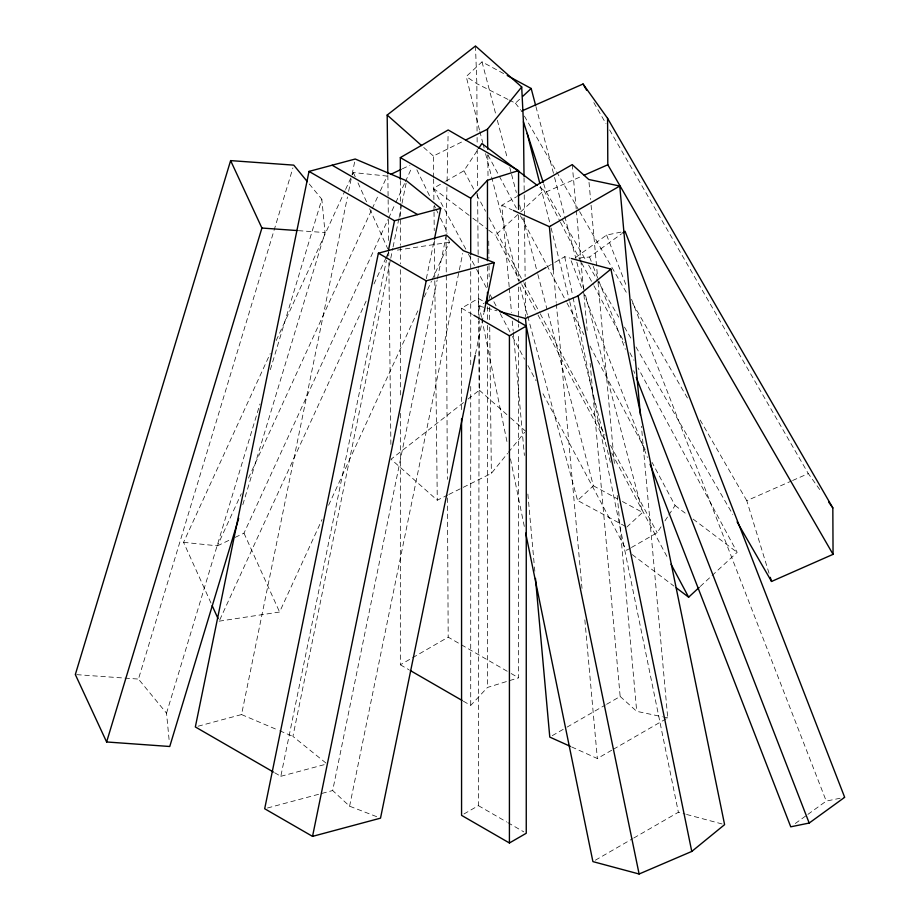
<?xml version="1.0" encoding="UTF-8"?>
<svg xmlns="http://www.w3.org/2000/svg" width="920" height="920" viewBox="0 0 920 920"><rect width="100%" height="100%" fill="white"/><g stroke="black" fill="none" stroke-linecap="round" stroke-linejoin="round"><path stroke-width="0.69" stroke-dasharray="4.6 3.45" d="M463.967 813.97L478.4 805.644L479.193 320.424M479.193 318.987L478.4 298.448L461.564 308.166L461.564 411.619M446.959 186.909L446.039 229.609L447.35 479.32M447.085 181.217L448.132 132.825M198.053 726.225L241.546 714.564L347.461 196.995M348.611 191.371L351.785 175.892M352.072 174.489L354.947 160.425M274.631 772.731L280.818 776.307L386.446 260.142M386.733 258.738L387.883 253.103M325.945 763.036L292.916 736.391L390.482 259.601M390.781 258.198L392.794 248.354M393.081 246.939L398.831 218.81M399.119 217.407L401.718 204.746M402.005 203.343L406.318 182.252M426.339 278.702L434.102 240.718M376.648 816.661L349.6 806.196L332.672 790.533L437.149 279.99M437.437 278.576L446.062 236.382M349.6 806.196L462.714 253.46M475.49 354.027L483.839 313.237M169.084 739.565L166.531 713.195L138.46 679.075L292.928 167.888M166.531 713.195L259.957 404.006M270.342 369.656L321.827 199.249L308.246 182.746M242.834 504.654L325.047 232.564L321.827 199.249M211.002 603.071L183.563 542.328L270.238 353.533M276.218 340.515L344.966 190.785M345.563 189.486L353.337 172.558L387.159 176.065L379.385 192.993M183.563 542.328L217.396 545.836L241.304 493.752M248.48 478.124L371.622 209.921M372.221 208.61L378.787 194.292M235.117 537.395L243.984 533.174L388.044 219.397M388.642 218.097L395.221 203.768M395.818 202.469L404.788 182.942M405.386 181.642L411.964 167.314M219.765 619.861L366.827 299.563M373.991 283.946L385.952 257.911M386.549 256.599L388.941 251.39M219.167 621.161L279.588 612.019L322.034 519.57M328.612 505.252L418.876 308.648M424.258 296.93L431.422 281.313M432.02 280.002L449.362 242.247L448.695 239.717M445.591 181.32L463.944 170.775L477.974 149.454M631.453 547.492L657.156 532.726L661.054 526.803M664.942 520.881L668.058 516.143M668.84 514.958L675.073 505.494L652.107 462.461M448.856 494.466L491.36 473.397L507.564 453.387M508.461 452.284L524.676 432.285M463.312 701.155L470.718 705.433L487.462 687.447L518.569 677.81L518.569 332.971M479.469 129.984L466.221 76.532L482.011 61.87L504.7 74.152M509.185 100.015L515.407 103.155L520.662 98.267M625.519 526.412L577.599 500.468L593.388 485.806L547.377 310.672M626.784 527.091L642.562 512.428L584.867 292.813M521.099 283.325L495.431 235.232L519.697 212.819M520.743 211.841L543.95 190.405L538.303 186.15M700.246 586.466L737.161 552.356L638.054 367.908M463.507 402.58L391.058 459.229L437.276 500.216L447.568 495.109M468.038 399.038L479.354 390.183L478.745 321.264M575.702 257.45L606.613 235.048L625.048 231.276M560.476 222.295L578.99 258.002L589.559 257.002L621.621 233.761M795.317 823.492L806.771 815.2M807.921 814.372L826.24 801.09L844.675 797.318M509.174 286.741L501.837 205.252L516.649 196.696M481.505 317.285L479.216 306.072L484.173 303.209M547.354 266.731L553.553 263.154M554.794 262.43L564.707 256.714L570.147 258.163M400.338 413.356L400.338 664.792L411.378 658.421M412.608 657.719L448.19 637.169L509.921 672.819M552.253 735.667L565.834 727.823M567.065 727.11L605.348 705.019M606.579 704.306L620.16 696.463L590.134 363.342M571.63 746.936L597.344 758.529L612.156 749.972M613.398 749.259L667.724 717.887L641.424 426.236M595.378 860.188L632.546 838.73M633.788 838.016L678.385 812.256L685.181 814.085M465.773 249.101L433.343 188.358L444.36 182.033M630.223 548.205L626.554 550.309L541.431 390.85M433.642 177.537L433.4 156.032L463.013 141.335M402.362 168.831L409.952 165.22M217.396 545.836L230.058 539.81M543.651 183.804L546.284 191.877L581.624 176.306M769.016 573.229L746.787 500.687L791.292 481.079M792.591 480.504L808.3 473.581L821.387 491.889M280.818 776.307L327.037 763.922M267.467 808.001L332.672 790.533M397.371 250.113L449.362 242.247M298.391 230.655L325.047 232.564M76.728 674.647L138.46 679.075M620.16 696.463L636.709 711.332L662.331 716.749M663.676 717.036L667.724 717.887M479.216 306.072L496.892 310.799M686.55 814.442L724.603 824.642M241.546 714.564L278.426 730.238M279.749 730.79L292.916 736.391M501.837 205.252L512.118 209.886M507.943 99.394L476.859 83.697L466.221 76.532M593.388 485.806L617.343 498.778M622.391 501.503L642.562 512.428M478.4 298.448L484.38 301.898M461.564 308.166L472.604 314.536M511.163 673.532L518.569 677.81M400.338 664.792L408.986 669.783M478.4 805.644L506.621 821.939M507.84 822.641L523.79 831.852M433.343 188.358L471.73 217.338M472.857 218.189L487.531 229.264M488.658 230.115L495.431 235.232M675.073 505.494L687.493 514.866M693.139 519.121L737.161 552.356M632.201 554.576L673.969 586.097M423.729 147.453L433.4 156.032M479.354 390.183L509.45 416.875M510.531 417.829L525.573 431.169M515.407 103.155L520.651 109.986M593.814 102.626L606.004 123.717M609.592 129.915L808.3 473.581M524.4 116.081L578.922 210.369M579.634 211.611L627.705 294.733M632.719 303.416L688.678 400.188M700.154 420.037L746.787 500.687M546.284 191.877L585.741 260.118M588.616 265.075L618.746 317.181M624.484 327.117L631.649 339.514M635.961 346.966L732.803 514.452M578.99 258.002L581.026 261.798M581.704 263.051L593.25 284.533M593.929 285.798L624.473 342.642M629.901 352.751L633.972 360.329M487.945 154.928L516.327 208.081M520.375 215.671L566.317 301.737M566.984 303.002L583.878 334.638M589.961 346.023L646.024 451.065M463.944 170.775L476.1 193.556M476.778 194.821L485.565 211.266M488.934 217.603L523.388 282.141M524.066 283.406L539.603 312.512M540.281 313.777L605.13 435.275M610.535 445.395L657.156 532.726M521.778 284.59L537.314 313.697M537.993 314.962L606.222 442.784M611.627 452.904L668.38 559.21M468.475 254.173L475.904 268.088M476.583 269.353L486.714 288.339M490.095 294.664L496.179 306.061M500.227 313.651L511.716 335.167M512.382 336.433L524.549 359.214M527.93 365.539L536.038 380.719M543.95 190.405L559.82 221.018M416.863 169.774L430.514 197.788M434.24 205.424L435.482 207.966M436.103 209.242L437.966 213.06M440.45 218.155L446.039 229.609L447.039 233.404M353.337 172.558L355.672 177.732M358.006 182.896L366.758 202.285M369.679 208.748L387.768 248.814M243.984 533.174L279.588 612.019M606.613 235.048L626.865 287.236M631.534 299.276L826.24 801.09M589.559 257.002L592.675 265.029M593.193 266.363L598.391 279.749M598.908 281.083L625.381 349.335M633.696 370.748L634.731 373.416M571.124 260.774L582.544 290.214M583.061 291.548L647.438 457.481M527.356 314.893L519.731 285.729M527.723 316.284L577.599 500.468M535.934 106.559L554.197 176.065M554.553 177.456L576.472 260.854M576.828 262.234L584.499 291.433M482.011 61.87L495.88 114.689M497.341 120.244L507.564 159.16M509.76 167.498L511.221 173.064M511.589 174.455L516.338 192.521M519.616 205.033L521.444 211.98M522.905 217.545L537.51 273.136M537.878 274.528L547.009 309.281M479.826 131.376L482.701 142.508M483.057 143.888L484.138 148.062M485.576 153.629L518.282 280.163M540.534 186.242L550.746 226.596M551.103 227.976L569.399 300.322M569.756 301.714L610.592 463.093M564.707 256.714L572.769 296.091M573.056 297.493L678.385 812.256M481.792 318.676L507.035 442.002M510.473 458.827L524.526 527.493M589.019 182.344L590.559 199.49M591.077 205.217L597.529 276.702M598.034 282.417L614.41 463.99M617.24 495.443L636.709 711.332M572.217 164.611L576.207 208.932M576.334 210.369L580.716 258.98M580.853 260.406L583.429 288.995M583.947 294.722L587.167 330.464M553.265 269.571L556.221 302.45M556.358 303.876L581.486 582.67M581.612 584.096L582.003 588.386M584.844 619.838L597.344 758.529M509.312 288.167L511.497 312.478M512.267 321.057L513.176 331.062M513.303 332.488L524.389 455.446M527.873 494.051L534.313 565.535M534.439 566.962L534.83 571.251M475.479 46L476.859 83.697L477.054 131.744M524.032 177.686L524.216 193.43M524.227 194.867L524.469 216.338M524.481 217.775L525.124 276.471M525.193 282.198L525.481 316.572M487.772 155.02L488.037 177.962M488.738 241.063L488.934 258.279M489.014 265.443L489.141 276.92M489.359 295.561L489.382 298.425M489.486 307.038L489.647 321.379M489.716 327.117L491.36 473.397M433.653 178.974L433.895 200.491M433.964 206.23L434.01 210.53M434.033 211.956L434.24 230.609M434.355 240.637L434.78 279.369M434.803 280.795L437.276 500.216M387.86 175.283L388.113 198.225M388.136 199.663L388.297 214.003M388.355 219.742L388.619 242.684M388.711 251.286L388.78 257.025M388.838 262.763L390.908 446.326M477.1 137.482L477.158 143.232M477.204 148.971L477.549 187.737M477.606 193.476L478.17 256.657M478.181 258.094L478.273 268.145M478.285 269.583L478.733 319.827M447.453 497.973L448.19 637.169M518.569 215.153L518.569 281.244M518.569 286.994L518.569 317.17M518.569 318.608L518.569 322.909M518.569 324.346L518.569 327.221M487.462 266.455L487.462 288.006M487.462 306.682L487.462 319.619M487.462 325.369L487.462 687.447M470.718 255.702L470.718 270.077M470.718 271.515L470.718 366.344M470.718 386.457L470.718 705.433M400.338 180.584L400.338 202.147M400.338 203.584L400.338 245.249M400.338 246.686L400.338 263.925M400.338 269.675L400.338 396.117"/><path stroke-width="1.38" d="M434.389 239.315L440.726 208.38L406.605 180.837L355.235 159.022L309.016 171.407L195.339 726.949L273.389 772.018M484.127 311.834L494.201 262.602L463.289 250.642L446.349 234.98L378.373 253.195L264.684 808.749L312.535 836.372L380.512 818.156L475.203 355.43M388.459 250.297L394.507 220.754L440.726 208.38M312.535 836.372L426.224 280.818L494.201 262.602M307.337 181.642L293.756 165.14L230.621 160.609L75.325 674.544L106.616 741.968L169.751 746.499L238.683 518.385M106.616 741.968L261.912 228.033L230.621 160.609M478.756 148.281L481.873 143.543L537.176 185.299M465.589 140.059L487.485 129.202L521.697 86.986L475.479 46L387.182 115.046L387.837 173.845M470.718 254.265L470.718 198.237L487.462 180.251L518.569 170.614L518.569 209.403M522.767 96.312L531.185 88.492L507.23 75.52M676.223 587.799L688.643 597.183L699.188 587.431M499.606 311.535L525.435 318.447L578.093 295.884L610.926 269.1L724.603 824.642L691.771 851.437L639.112 874L592.905 861.614L525.676 533.106M622.759 232.933L625.048 231.276L844.675 797.318L809.186 823.043L790.74 826.815L650.037 464.174M400.338 179.158L400.338 157.596L448.19 129.973L518.569 170.614M517.879 195.983L572.217 164.611L588.754 179.48L619.769 186.047L640.4 414.793M513.406 210.461L549.389 226.677L619.769 186.047M485.415 302.496L546.123 267.444M473.834 315.249L509.416 335.788L526.251 326.071L525.435 318.447M461.564 418.796L461.564 815.361L509.416 842.984L526.251 833.267L526.251 326.071L485.576 302.588M390.954 174.259L401.085 169.441M521.525 111.113L583.05 84.007L607.58 118.346L832.83 507.921L833.06 554.346L771.535 581.452L737.104 521.893M584.246 175.156L607.809 164.772L607.58 118.346M261.912 228.033L296.987 230.552M571.504 258.531L610.926 269.1M570.354 746.361L549.78 737.092L535.474 578.404M400.338 157.596L470.718 198.237M332.131 165.209L417.611 214.567M309.016 171.407L394.507 220.754M378.373 253.195L426.224 280.818M410.216 670.496L462.081 700.442M387.182 115.046L421.578 145.544M828.747 502.193L832.83 507.921M583.05 84.007L586.638 90.218M607.809 164.772L833.06 554.346M671.082 564.27L688.643 597.183M212.163 605.647L218.005 618.573M636.283 377.43L809.186 823.043M521.697 86.986L523.422 121.842L543.202 182.447M770.281 577.346L771.535 581.452M531.185 88.492L535.566 105.179M527.16 133.377L539.833 183.459M526.251 326.071L639.112 874M578.093 295.884L691.771 851.437M549.389 226.677L553.265 269.571M523.422 121.842L524.02 176.249M487.485 129.202L487.715 149.281M509.416 335.788L509.416 842.984M487.462 180.251L487.462 260.705M487.462 292.318L487.462 302.369"/></g></svg>
